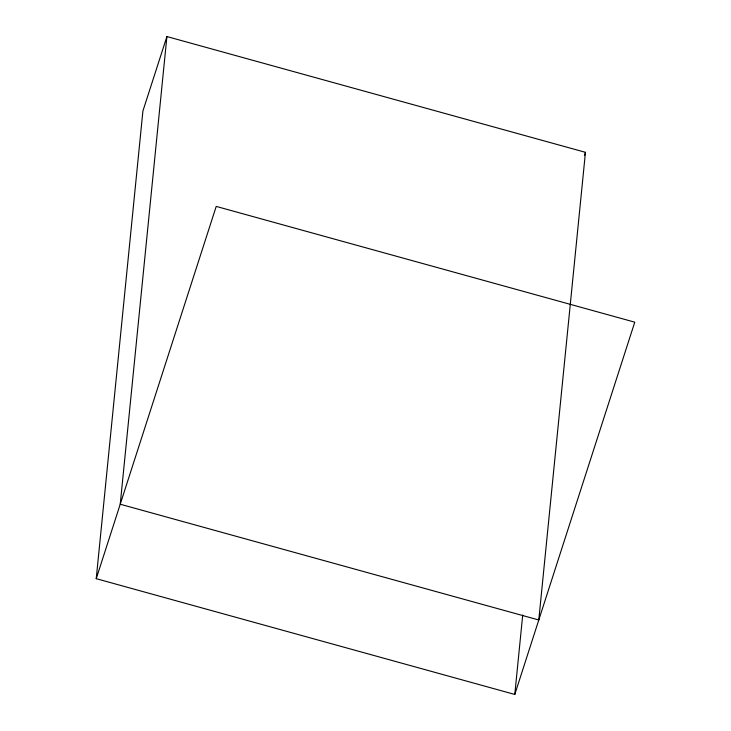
<?xml version="1.0" encoding="UTF-8"?>
<svg xmlns="http://www.w3.org/2000/svg" width="731" height="731" viewBox="0 0 731 731"><rect width="100%" height="100%" fill="white"/><g stroke="black" fill="none" stroke-linecap="round" stroke-linejoin="round"><path stroke-width="1.1" d="M96.236 578.678L216.212 206.407L634.764 322.179L514.788 694.45L96.236 578.678L142.91 111.002L166.906 36.55L585.458 152.322L538.784 619.998L120.231 504.226L166.906 36.55M514.788 694.45L522.72 614.99M584.416 155.557L585.458 152.322"/></g></svg>
